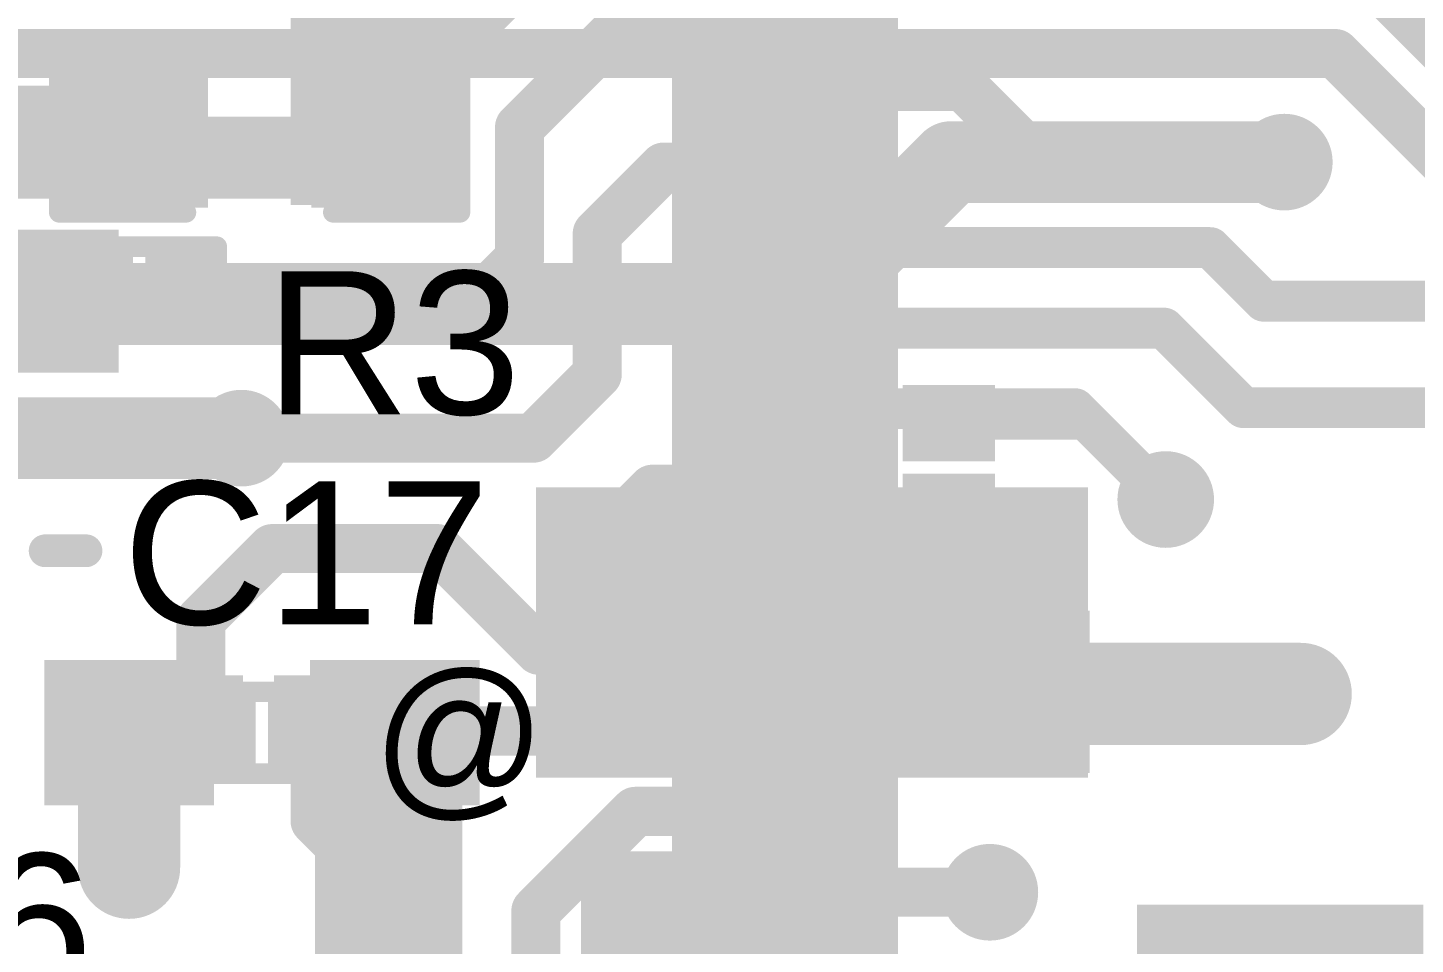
# Model space of a CAD drawing. Header units: millimetres. Extents: x -1.41 to 1.31, y -0.13 to 2.68.
# Drawn here: x -0.4842 to -0.145, y 0.9068 to 1.1308 of the extents above; entities that cross this region are included whole.
import ezdxf

# ---------------------------------------------------------------- set-up
doc = ezdxf.new("R2010")
doc.units = ezdxf.units.MM
doc.header["$MEASUREMENT"] = 0
for name, color, linetype in [('BottomLayer', 5, 'Continuous'), ('BottomPaste', 16, 'Continuous'), ('BottomSolder', 6, 'Continuous'), ('Mechanical2', 216, 'Continuous'), ('TopLayer', 1, 'Continuous'), ('TopOverlay', 2, 'Continuous'), ('TopPaste', 8, 'Continuous'), ('TopSolder', 216, 'Continuous'), ('ViaHoleLayer', 16, 'Continuous')]:
    doc.layers.add(name, color=color, linetype=linetype)
doc.styles.add('Arial', font='', dxfattribs={"height": 0.2})
doc.styles.get('Arial').set_extended_font_data('Arial')

# ---------------------------------------------------------------- blocks, each defined once
blk = doc.blocks.new('LQFP_100_6')
at = {"layer": 'TopLayer'}
for points in [[(-0.32874015, 0.0059055), (-0.28149605, 0.0059055), (-0.28149605, -0.0059055), (-0.32874015, -0.0059055)], [(-0.32874015, -0.0137795), (-0.28149605, -0.0137795), (-0.28149605, -0.0255905), (-0.32874015, -0.0255905)], [(-0.32874015, -0.0334646), (-0.28149605, -0.0334646), (-0.28149605, -0.0452756), (-0.32874015, -0.0452756)], [(-0.32874015, -0.0531496), (-0.28149605, -0.0531496), (-0.28149605, -0.0649606), (-0.32874015, -0.0649606)], [(-0.32874015, -0.0728346), (-0.28149605, -0.0728346), (-0.28149605, -0.0846456), (-0.32874015, -0.0846456)], [(-0.32874015, -0.0925197), (-0.28149605, -0.0925197), (-0.28149605, -0.1043307), (-0.32874015, -0.1043307)], [(-0.32874015, -0.1122047), (-0.28149605, -0.1122047), (-0.28149605, -0.1240157), (-0.32874015, -0.1240157)], [(-0.32874015, -0.1318898), (-0.28149605, -0.1318898), (-0.28149605, -0.1437008), (-0.32874015, -0.1437008)], [(-0.32874015, -0.1515748), (-0.28149605, -0.1515748), (-0.28149605, -0.1633858), (-0.32874015, -0.1633858)], [(-0.32874015, -0.1712598), (-0.28149605, -0.1712598), (-0.28149605, -0.1830708), (-0.32874015, -0.1830708)], [(-0.32874015, -0.1909448), (-0.28149605, -0.1909448), (-0.28149605, -0.2027558), (-0.32874015, -0.2027558)], [(-0.32874015, -0.2106299), (-0.28149605, -0.2106299), (-0.28149605, -0.2224409), (-0.32874015, -0.2224409)]]:
    blk.add_hatch(color=1, dxfattribs=at).paths.add_polyline_path(points)
at = {"layer": 'TopPaste'}
for points in [[(-0.32874015, 0.0059055), (-0.28149605, 0.0059055), (-0.28149605, -0.0059055), (-0.32874015, -0.0059055)], [(-0.32874015, -0.0137795), (-0.28149605, -0.0137795), (-0.28149605, -0.0255905), (-0.32874015, -0.0255905)], [(-0.32874015, -0.0334646), (-0.28149605, -0.0334646), (-0.28149605, -0.0452756), (-0.32874015, -0.0452756)], [(-0.32874015, -0.0531496), (-0.28149605, -0.0531496), (-0.28149605, -0.0649606), (-0.32874015, -0.0649606)], [(-0.32874015, -0.0728346), (-0.28149605, -0.0728346), (-0.28149605, -0.0846456), (-0.32874015, -0.0846456)], [(-0.32874015, -0.0925197), (-0.28149605, -0.0925197), (-0.28149605, -0.1043307), (-0.32874015, -0.1043307)], [(-0.32874015, -0.1122047), (-0.28149605, -0.1122047), (-0.28149605, -0.1240157), (-0.32874015, -0.1240157)], [(-0.32874015, -0.1318898), (-0.28149605, -0.1318898), (-0.28149605, -0.1437008), (-0.32874015, -0.1437008)], [(-0.32874015, -0.1515748), (-0.28149605, -0.1515748), (-0.28149605, -0.1633858), (-0.32874015, -0.1633858)], [(-0.32874015, -0.1712598), (-0.28149605, -0.1712598), (-0.28149605, -0.1830708), (-0.32874015, -0.1830708)], [(-0.32874015, -0.1909448), (-0.28149605, -0.1909448), (-0.28149605, -0.2027558), (-0.32874015, -0.2027558)], [(-0.32874015, -0.2106299), (-0.28149605, -0.2106299), (-0.28149605, -0.2224409), (-0.32874015, -0.2224409)]]:
    blk.add_hatch(color=8, dxfattribs=at).paths.add_polyline_path(points)
at = {"layer": 'TopSolder'}
for points in [[(-0.33274015, 0.0099055), (-0.27749605, 0.0099055), (-0.27749605, -0.0099055), (-0.33274015, -0.0099055)], [(-0.33274015, -0.0097795), (-0.27749605, -0.0097795), (-0.27749605, -0.0295905), (-0.33274015, -0.0295905)], [(-0.33274015, -0.0294646), (-0.27749605, -0.0294646), (-0.27749605, -0.0492756), (-0.33274015, -0.0492756)], [(-0.33274015, -0.0491496), (-0.27749605, -0.0491496), (-0.27749605, -0.0689606), (-0.33274015, -0.0689606)], [(-0.33274015, -0.0688346), (-0.27749605, -0.0688346), (-0.27749605, -0.0886456), (-0.33274015, -0.0886456)], [(-0.33274015, -0.0885197), (-0.27749605, -0.0885197), (-0.27749605, -0.1083307), (-0.33274015, -0.1083307)], [(-0.33274015, -0.1082047), (-0.27749605, -0.1082047), (-0.27749605, -0.1280157), (-0.33274015, -0.1280157)], [(-0.33274015, -0.1278898), (-0.27749605, -0.1278898), (-0.27749605, -0.1477008), (-0.33274015, -0.1477008)], [(-0.33274015, -0.1475748), (-0.27749605, -0.1475748), (-0.27749605, -0.1673858), (-0.33274015, -0.1673858)], [(-0.33274015, -0.1672598), (-0.27749605, -0.1672598), (-0.27749605, -0.1870708), (-0.33274015, -0.1870708)], [(-0.33274015, -0.1869448), (-0.27749605, -0.1869448), (-0.27749605, -0.2067558), (-0.33274015, -0.2067558)], [(-0.33274015, -0.2066299), (-0.27749605, -0.2066299), (-0.27749605, -0.2264409), (-0.33274015, -0.2264409)], [(-0.33274015, -0.226315), (-0.27749605, -0.226315), (-0.27749605, -0.246126), (-0.33274015, -0.246126)]]:
    blk.add_hatch(color=216, dxfattribs=at).paths.add_polyline_path(points)
blk = doc.blocks.new('R___0201_B_48')
at = {"layer": 'BottomLayer'}
for points in [[(-0.01614165, 0.00728345), (-0.00551175, 0.00728345), (-0.00551175, -0.00728345), (-0.01614165, -0.00728345)], [(0.00551185, 0.00728345), (0.01614175, 0.00728345), (0.01614175, -0.00728345), (0.00551185, -0.00728345)]]:
    blk.add_hatch(color=5, dxfattribs=at).paths.add_polyline_path(points)
at = {"layer": 'BottomPaste'}
for points in [[(-0.01614165, 0.00728345), (-0.00551175, 0.00728345), (-0.00551175, -0.00728345), (-0.01614165, -0.00728345)], [(0.00551185, 0.00728345), (0.01614175, 0.00728345), (0.01614175, -0.00728345), (0.00551185, -0.00728345)]]:
    blk.add_hatch(color=16, dxfattribs=at).paths.add_polyline_path(points)
at = {"layer": 'BottomSolder'}
for points in [[(-0.02014165, 0.01128345), (-0.00151175, 0.01128345), (-0.00151175, -0.01128345), (-0.02014165, -0.01128345)], [(0.00151185, 0.01128345), (0.02014175, 0.01128345), (0.02014175, -0.01128345), (0.00151185, -0.01128345)]]:
    blk.add_hatch(color=6, dxfattribs=at).paths.add_polyline_path(points)
blk = doc.blocks.new('R___0201_B_51')
at = {"layer": 'BottomLayer'}
for points in [[(-0.01614165, 0.00728345), (-0.00551175, 0.00728345), (-0.00551175, -0.00728345), (-0.01614165, -0.00728345)], [(0.00551185, 0.00728345), (0.01614175, 0.00728345), (0.01614175, -0.00728345), (0.00551185, -0.00728345)]]:
    blk.add_hatch(color=5, dxfattribs=at).paths.add_polyline_path(points)
at = {"layer": 'BottomPaste'}
for points in [[(-0.01614165, 0.00728345), (-0.00551175, 0.00728345), (-0.00551175, -0.00728345), (-0.01614165, -0.00728345)], [(0.00551185, 0.00728345), (0.01614175, 0.00728345), (0.01614175, -0.00728345), (0.00551185, -0.00728345)]]:
    blk.add_hatch(color=16, dxfattribs=at).paths.add_polyline_path(points)
at = {"layer": 'BottomSolder'}
for points in [[(-0.02014165, 0.01128345), (-0.00151175, 0.01128345), (-0.00151175, -0.01128345), (-0.02014165, -0.01128345)], [(0.00151185, 0.01128345), (0.02014175, 0.01128345), (0.02014175, -0.01128345), (0.00151185, -0.01128345)]]:
    blk.add_hatch(color=6, dxfattribs=at).paths.add_polyline_path(points)
blk = doc.blocks.new('R___0201_76')
at = {"layer": 'TopLayer'}
for points in [[(-0.01614165, 0.00728345), (-0.00551175, 0.00728345), (-0.00551175, -0.00728345), (-0.01614165, -0.00728345)], [(0.00551185, 0.00728345), (0.01614175, 0.00728345), (0.01614175, -0.00728345), (0.00551185, -0.00728345)]]:
    blk.add_hatch(color=1, dxfattribs=at).paths.add_polyline_path(points)
at = {"layer": 'TopPaste'}
for points in [[(-0.01614165, 0.00728345), (-0.00551175, 0.00728345), (-0.00551175, -0.00728345), (-0.01614165, -0.00728345)], [(0.00551185, 0.00728345), (0.01614175, 0.00728345), (0.01614175, -0.00728345), (0.00551185, -0.00728345)]]:
    blk.add_hatch(color=8, dxfattribs=at).paths.add_polyline_path(points)
at = {"layer": 'TopSolder'}
for points in [[(-0.02014165, 0.01128345), (-0.00151175, 0.01128345), (-0.00151175, -0.01128345), (-0.02014165, -0.01128345)], [(0.00151185, 0.01128345), (0.02014175, 0.01128345), (0.02014175, -0.01128345), (0.00151185, -0.01128345)]]:
    blk.add_hatch(color=216, dxfattribs=at).paths.add_polyline_path(points)
at = {"layer": 'TopOverlay', "const_width": 0.005}
for points in [[(0.019, 0.01), (-0.019, 0.01)], [(-0.019, 0.01), (-0.019, -0.01)], [(0.019, 0.01), (0.019, -0.01)], [(0.019, -0.01), (-0.019, -0.01)]]:
    blk.add_lwpolyline(points, dxfattribs=at)
at = {"layer": 'TopOverlay', "const_width": 0.0025}
for points in [[(-0.02025, 0.01, 1), (-0.01775, 0.01, 1)], [(-0.02025, 0.01, 1), (-0.01775, 0.01, 1)], [(0.01775, 0.01, 1), (0.02025, 0.01, 1)], [(0.01775, 0.01, 1), (0.02025, 0.01, 1)], [(-0.02025, -0.01, 1), (-0.01775, -0.01, 1)], [(-0.02025, -0.01, 1), (-0.01775, -0.01, 1)], [(0.01775, -0.01, 1), (0.02025, -0.01, 1)], [(0.01775, -0.01, 1), (0.02025, -0.01, 1)]]:
    blk.add_lwpolyline(points, format="xyb", close=True, dxfattribs=at)
blk = doc.blocks.new('R___0201_78')
at = {"layer": 'TopLayer'}
for points in [[(-0.01614165, 0.00728345), (-0.00551175, 0.00728345), (-0.00551175, -0.00728345), (-0.01614165, -0.00728345)], [(0.00551185, 0.00728345), (0.01614175, 0.00728345), (0.01614175, -0.00728345), (0.00551185, -0.00728345)]]:
    blk.add_hatch(color=1, dxfattribs=at).paths.add_polyline_path(points)
at = {"layer": 'TopPaste'}
for points in [[(-0.01614165, 0.00728345), (-0.00551175, 0.00728345), (-0.00551175, -0.00728345), (-0.01614165, -0.00728345)], [(0.00551185, 0.00728345), (0.01614175, 0.00728345), (0.01614175, -0.00728345), (0.00551185, -0.00728345)]]:
    blk.add_hatch(color=8, dxfattribs=at).paths.add_polyline_path(points)
at = {"layer": 'TopSolder'}
for points in [[(-0.02014165, 0.01128345), (-0.00151175, 0.01128345), (-0.00151175, -0.01128345), (-0.02014165, -0.01128345)], [(0.00151185, 0.01128345), (0.02014175, 0.01128345), (0.02014175, -0.01128345), (0.00151185, -0.01128345)]]:
    blk.add_hatch(color=216, dxfattribs=at).paths.add_polyline_path(points)
at = {"layer": 'TopOverlay', "const_width": 0.005}
for points in [[(-0.019, 0.01), (0.019, 0.01)], [(-0.019, -0.01), (-0.019, 0.01)], [(0.019, -0.01), (0.019, 0.01)], [(-0.019, -0.01), (0.019, -0.01)]]:
    blk.add_lwpolyline(points, dxfattribs=at)
at = {"layer": 'TopOverlay', "const_width": 0.0025}
for points in [[(-0.02025, 0.01, 1), (-0.01775, 0.01, 1)], [(-0.02025, 0.01, 1), (-0.01775, 0.01, 1)], [(0.01775, 0.01, 1), (0.02025, 0.01, 1)], [(0.01775, 0.01, 1), (0.02025, 0.01, 1)], [(-0.02025, -0.01, 1), (-0.01775, -0.01, 1)], [(-0.02025, -0.01, 1), (-0.01775, -0.01, 1)], [(0.01775, -0.01, 1), (0.02025, -0.01, 1)], [(0.01775, -0.01, 1), (0.02025, -0.01, 1)]]:
    blk.add_lwpolyline(points, format="xyb", close=True, dxfattribs=at)
blk = doc.blocks.new('IND_0603_B_79')
at = {"layer": 'BottomLayer'}
for points in [[(-0.0492126, 0.01377955), (-0.015748, 0.01377955), (-0.015748, -0.01377955), (-0.0492126, -0.01377955)], [(0.015748, 0.01377955), (0.0492126, 0.01377955), (0.0492126, -0.01377955), (0.015748, -0.01377955)]]:
    blk.add_hatch(color=5, dxfattribs=at).paths.add_polyline_path(points)
at = {"layer": 'BottomPaste'}
for points in [[(-0.0492126, 0.01377955), (-0.015748, 0.01377955), (-0.015748, -0.01377955), (-0.0492126, -0.01377955)], [(0.015748, 0.01377955), (0.0492126, 0.01377955), (0.0492126, -0.01377955), (0.015748, -0.01377955)]]:
    blk.add_hatch(color=16, dxfattribs=at).paths.add_polyline_path(points)
at = {"layer": 'BottomSolder'}
for points in [[(-0.0532126, 0.01777955), (-0.011748, 0.01777955), (-0.011748, -0.01777955), (-0.0532126, -0.01777955)], [(0.011748, 0.01777955), (0.0532126, 0.01777955), (0.0532126, -0.01777955), (0.011748, -0.01777955)]]:
    blk.add_hatch(color=6, dxfattribs=at).paths.add_polyline_path(points)
blk = doc.blocks.new('C___0603_90')
at = {"layer": 'TopLayer'}
for points in [[(-0.015, 0.0175), (-0.015, -0.0175), (-0.045, -0.0175), (-0.045, 0.0175)], [(0.045, 0.0175), (0.045, -0.0175), (0.015, -0.0175), (0.015, 0.0175)]]:
    blk.add_hatch(color=1, dxfattribs=at).paths.add_polyline_path(points)
at = {"layer": 'TopPaste'}
for points in [[(-0.015, 0.0175), (-0.015, -0.0175), (-0.045, -0.0175), (-0.045, 0.0175)], [(0.045, 0.0175), (0.045, -0.0175), (0.015, -0.0175), (0.015, 0.0175)]]:
    blk.add_hatch(color=8, dxfattribs=at).paths.add_polyline_path(points)
at = {"layer": 'TopSolder'}
for points in [[(-0.0126378, 0.0198622), (-0.0126378, -0.0198622), (-0.0473622, -0.0198622), (-0.0473622, 0.0198622)], [(0.0473622, 0.0198622), (0.0473622, -0.0198622), (0.0126378, -0.0198622), (0.0126378, 0.0198622)]]:
    blk.add_hatch(color=216, dxfattribs=at).paths.add_polyline_path(points)
at = {"layer": 'TopOverlay', "const_width": 0.005}
for points in [[(-0.049, -0.021), (-0.049, 0.021)], [(-0.049, 0.021), (-0.018, 0.021)], [(0.018, 0.021), (0.049, 0.021)], [(0.049, -0.021), (0.049, 0.021)], [(-0.049, -0.021), (-0.018, -0.021)], [(0.018, -0.021), (0.049, -0.021)]]:
    blk.add_lwpolyline(points, dxfattribs=at)
at = {"layer": 'TopOverlay', "const_width": 0.0025}
for points in [[(-0.05025, 0.021, 1), (-0.04775, 0.021, 1)], [(-0.05025, 0.021, 1), (-0.04775, 0.021, 1)], [(-0.01925, 0.021, 1), (-0.01675, 0.021, 1)], [(0.01675, 0.021, 1), (0.01925, 0.021, 1)], [(0.04775, 0.021, 1), (0.05025, 0.021, 1)], [(0.04775, 0.021, 1), (0.05025, 0.021, 1)], [(-0.05025, -0.021, 1), (-0.04775, -0.021, 1)], [(-0.05025, -0.021, 1), (-0.04775, -0.021, 1)], [(-0.01925, -0.021, 1), (-0.01675, -0.021, 1)], [(0.01675, -0.021, 1), (0.01925, -0.021, 1)], [(0.04775, -0.021, 1), (0.05025, -0.021, 1)], [(0.04775, -0.021, 1), (0.05025, -0.021, 1)]]:
    blk.add_lwpolyline(points, format="xyb", close=True, dxfattribs=at)
blk = doc.blocks.new('C__0603_B_94')
at = {"layer": 'BottomLayer'}
for points in [[(-0.045, -0.0175), (-0.045, 0.0175), (-0.015, 0.0175), (-0.015, -0.0175)], [(0.015, -0.0175), (0.015, 0.0175), (0.045, 0.0175), (0.045, -0.0175)]]:
    blk.add_hatch(color=5, dxfattribs=at).paths.add_polyline_path(points)
at = {"layer": 'BottomPaste'}
for points in [[(-0.045, -0.0175), (-0.045, 0.0175), (-0.015, 0.0175), (-0.015, -0.0175)], [(0.015, -0.0175), (0.015, 0.0175), (0.045, 0.0175), (0.045, -0.0175)]]:
    blk.add_hatch(color=16, dxfattribs=at).paths.add_polyline_path(points)
at = {"layer": 'BottomSolder'}
for points in [[(-0.0473622, -0.0198622), (-0.0473622, 0.0198622), (-0.0126378, 0.0198622), (-0.0126378, -0.0198622)], [(0.0126378, -0.0198622), (0.0126378, 0.0198622), (0.0473622, 0.0198622), (0.0473622, -0.0198622)]]:
    blk.add_hatch(color=6, dxfattribs=at).paths.add_polyline_path(points)
blk = doc.blocks.new('C__0603_B_100')
at = {"layer": 'BottomLayer'}
for points in [[(-0.045, -0.0175), (-0.045, 0.0175), (-0.015, 0.0175), (-0.015, -0.0175)], [(0.015, -0.0175), (0.015, 0.0175), (0.045, 0.0175), (0.045, -0.0175)]]:
    blk.add_hatch(color=5, dxfattribs=at).paths.add_polyline_path(points)
at = {"layer": 'BottomPaste'}
for points in [[(-0.045, -0.0175), (-0.045, 0.0175), (-0.015, 0.0175), (-0.015, -0.0175)], [(0.015, -0.0175), (0.015, 0.0175), (0.045, 0.0175), (0.045, -0.0175)]]:
    blk.add_hatch(color=16, dxfattribs=at).paths.add_polyline_path(points)
at = {"layer": 'BottomSolder'}
for points in [[(-0.0473622, -0.0198622), (-0.0473622, 0.0198622), (-0.0126378, 0.0198622), (-0.0126378, -0.0198622)], [(0.0126378, -0.0198622), (0.0126378, 0.0198622), (0.0473622, 0.0198622), (0.0473622, -0.0198622)]]:
    blk.add_hatch(color=6, dxfattribs=at).paths.add_polyline_path(points)

msp = doc.modelspace()

# ---------------------------------------------------------------- hatches: boundary and pattern name
at = {"layer": 'BottomLayer'}
h = msp.add_hatch(color=5, dxfattribs=at)
edge = h.paths.add_edge_path()
edge.add_arc((-0.4020551, 1.099717), 0.011811, 0, 360)
h = msp.add_hatch(color=5, dxfattribs=at)
edge = h.paths.add_edge_path()
edge.add_arc((-0.177, 1.098), 0.011811, 0, 360)
h = msp.add_hatch(color=5, dxfattribs=at)
edge = h.paths.add_edge_path()
edge.add_arc((-0.432, 1.030528), 0.011811, 0, 360)
h = msp.add_hatch(color=5, dxfattribs=at)
edge = h.paths.add_edge_path()
edge.add_arc((-0.206, 1.015528), 0.011811, 0, 360)
for points in [[(-0.36, 0.947528), (-0.285, 0.947528), (-0.285, 1.018528), (-0.36, 1.018528)], [(-0.272, 0.947528), (-0.225, 0.947528), (-0.225, 1.018528), (-0.272, 1.018528)], [(-0.414, 0.904), (-0.378, 0.904), (-0.378, 0.972528), (-0.414, 0.972528)], [(-0.349, 0.82), (-0.2988268, 0.82), (-0.2988268, 0.929528), (-0.349, 0.929528)], [(-0.213, 0.868528), (-0.143, 0.868528), (-0.143, 0.916528), (-0.213, 0.916528)]]:
    msp.add_hatch(color=5, dxfattribs=at).paths.add_polyline_path(points)
h = msp.add_hatch(color=5, dxfattribs=at)
edge = h.paths.add_edge_path()
edge.add_arc((-0.345, 1.004528), 0.011811, 0, 360)
h = msp.add_hatch(color=5, dxfattribs=at)
edge = h.paths.add_edge_path()
edge.add_arc((-0.241, 0.9983626), 0.011811, 0, 360)
h = msp.add_hatch(color=5, dxfattribs=at)
edge = h.paths.add_edge_path()
edge.add_arc((-0.173, 0.968), 0.011811, 0, 360)
h = msp.add_hatch(color=5, dxfattribs=at)
edge = h.paths.add_edge_path()
edge.add_arc((-0.4594821, 0.925528), 0.011811, 0, 360)
h = msp.add_hatch(color=5, dxfattribs=at)
edge = h.paths.add_edge_path()
edge.add_arc((-0.397, 0.92), 0.011811, 0, 360)
h = msp.add_hatch(color=5, dxfattribs=at)
edge = h.paths.add_edge_path()
edge.add_arc((-0.249, 0.919528), 0.011811, 0, 360)
at = {"layer": 'BottomSolder'}
h = msp.add_hatch(color=6, dxfattribs=at)
edge = h.paths.add_edge_path()
edge.add_arc((-0.173, 0.968), 0.0099055, 0, 360)
at = {"layer": 'TopLayer'}
for points in [[(-0.42, 1.087528), (-0.377, 1.087528), (-0.377, 1.134528), (-0.42, 1.134528)], [(-0.529, 1.046528), (-0.462, 1.046528), (-0.462, 1.081528), (-0.529, 1.081528)], [(-0.4516535, 0.948528), (-0.4316535, 0.948528), (-0.4316535, 0.972528), (-0.4516535, 0.972528)], [(-0.424, 0.948528), (-0.404, 0.948528), (-0.404, 0.972528), (-0.424, 0.972528)]]:
    msp.add_hatch(color=1, dxfattribs=at).paths.add_polyline_path(points)
h = msp.add_hatch(color=1, dxfattribs=at)
edge = h.paths.add_edge_path()
edge.add_arc((-0.4020551, 1.099717), 0.011811, 0, 360)
h = msp.add_hatch(color=1, dxfattribs=at)
edge = h.paths.add_edge_path()
edge.add_arc((-0.177, 1.098), 0.011811, 0, 360)
h = msp.add_hatch(color=1, dxfattribs=at)
edge = h.paths.add_edge_path()
edge.add_arc((-0.432, 1.030528), 0.011811, 0, 360)
h = msp.add_hatch(color=1, dxfattribs=at)
edge = h.paths.add_edge_path()
edge.add_arc((-0.206, 1.015528), 0.011811, 0, 360)
h = msp.add_hatch(color=1, dxfattribs=at)
edge = h.paths.add_edge_path()
edge.add_arc((-0.345, 1.004528), 0.011811, 0, 360)
h = msp.add_hatch(color=1, dxfattribs=at)
edge = h.paths.add_edge_path()
edge.add_arc((-0.241, 0.9983626), 0.011811, 0, 360)
h = msp.add_hatch(color=1, dxfattribs=at)
edge = h.paths.add_edge_path()
edge.add_arc((-0.173, 0.968), 0.011811, 0, 360)
h = msp.add_hatch(color=1, dxfattribs=at)
edge = h.paths.add_edge_path()
edge.add_arc((-0.4594821, 0.925528), 0.011811, 0, 360)
h = msp.add_hatch(color=1, dxfattribs=at)
edge = h.paths.add_edge_path()
edge.add_arc((-0.397, 0.92), 0.011811, 0, 360)
h = msp.add_hatch(color=1, dxfattribs=at)
edge = h.paths.add_edge_path()
edge.add_arc((-0.249, 0.919528), 0.011811, 0, 360)
at = {"layer": 'TopSolder'}
h = msp.add_hatch(color=216, dxfattribs=at)
edge = h.paths.add_edge_path()
edge.add_arc((-0.173, 0.968), 0.0099055, 0, 360)
at = {"layer": 'ViaHoleLayer'}
h = msp.add_hatch(color=16, dxfattribs=at)
edge = h.paths.add_edge_path()
edge.add_arc((-0.4020551, 1.099717), 0.0059055, 0, 360)
h = msp.add_hatch(color=16, dxfattribs=at)
edge = h.paths.add_edge_path()
edge.add_arc((-0.177, 1.098), 0.0059055, 0, 360)
h = msp.add_hatch(color=16, dxfattribs=at)
edge = h.paths.add_edge_path()
edge.add_arc((-0.432, 1.030528), 0.0059055, 0, 360)
h = msp.add_hatch(color=16, dxfattribs=at)
edge = h.paths.add_edge_path()
edge.add_arc((-0.206, 1.015528), 0.0059055, 0, 360)
h = msp.add_hatch(color=16, dxfattribs=at)
edge = h.paths.add_edge_path()
edge.add_arc((-0.345, 1.004528), 0.0059055, 0, 360)
h = msp.add_hatch(color=16, dxfattribs=at)
edge = h.paths.add_edge_path()
edge.add_arc((-0.241, 0.9983626), 0.0059055, 0, 360)
h = msp.add_hatch(color=16, dxfattribs=at)
edge = h.paths.add_edge_path()
edge.add_arc((-0.173, 0.968), 0.0059055, 0, 360)
h = msp.add_hatch(color=16, dxfattribs=at)
edge = h.paths.add_edge_path()
edge.add_arc((-0.4594821, 0.925528), 0.0059055, 0, 360)
h = msp.add_hatch(color=16, dxfattribs=at)
edge = h.paths.add_edge_path()
edge.add_arc((-0.397, 0.92), 0.0059055, 0, 360)
h = msp.add_hatch(color=16, dxfattribs=at)
edge = h.paths.add_edge_path()
edge.add_arc((-0.249, 0.919528), 0.0059055, 0, 360)

# ---------------------------------------------------------------- linework, layer by layer
at = {"layer": 'BottomLayer'}
for points, const_width in [([(-0.156528, 1.143528), (-0.0924252, 1.0794252)], 0.012), ([(-0.7163979, 1.124528), (-0.164528, 1.124528)], 0.012), ([(-0.164528, 1.124528), (-0.12, 1.08)], 0.012), ([(-0.4027011, 1.099071), (-0.4020551, 1.099717)], 0.02), ([(-0.708, 1.099071), (-0.4027011, 1.099071)], 0.02), ([(-0.2931372, 1.0633357), (-0.2584729, 1.098)], 0.02), ([(-0.2584729, 1.098), (-0.177, 1.098)], 0.02), ([(-0.9868077, 1.0633357), (-0.2931372, 1.0633357)], 0.02), ([(-0.992, 1.030528), (-0.432, 1.030528)], 0.02), ([(-0.259, 1.0341815), (-0.2246535, 1.0341815)], 0.008), ([(-0.2246535, 1.0341815), (-0.206, 1.015528)], 0.008), ([(-0.242, 0.968528), (-0.241472, 0.968)], 0.025), ([(-0.241472, 0.968), (-0.173, 0.968)], 0.025), ([(-0.4594821, 0.925528), (-0.4594821, 0.9585246)], 0.025), ([(-0.397, 0.9560461), (-0.3945215, 0.9585246)], 0.025), ([(-0.284, 0.919528), (-0.248, 0.919528)], 0.012)]:
    msp.add_lwpolyline(points, dxfattribs=dict(at, const_width=const_width))
for points, const_width in [([(-0.167528, 1.124528, 1), (-0.161528, 1.124528, 1)], 0.006), ([(-0.167528, 1.124528, 1), (-0.161528, 1.124528, 1)], 0.006), ([(-0.4070551, 1.099717, 1), (-0.3970551, 1.099717, 1)], 0.01), ([(-0.4077011, 1.099071, 1), (-0.3977011, 1.099071, 1)], 0.01), ([(-0.4077011, 1.099071, 1), (-0.3977011, 1.099071, 1)], 0.01), ([(-0.2634729, 1.098, 1), (-0.2534729, 1.098, 1)], 0.01), ([(-0.2634729, 1.098, 1), (-0.2534729, 1.098, 1)], 0.01), ([(-0.182, 1.098, 1), (-0.172, 1.098, 1)], 0.01), ([(-0.2981372, 1.0633357, 1), (-0.2881372, 1.0633357, 1)], 0.01), ([(-0.2981372, 1.0633357, 1), (-0.2881372, 1.0633357, 1)], 0.01), ([(-0.437, 1.030528, 1), (-0.427, 1.030528, 1)], 0.01), ([(-0.261, 1.0341815, 1), (-0.257, 1.0341815, 1)], 0.004), ([(-0.2266535, 1.0341815, 1), (-0.2226535, 1.0341815, 1)], 0.004), ([(-0.2266535, 1.0341815, 1), (-0.2226535, 1.0341815, 1)], 0.004), ([(-0.208, 1.015528, 1), (-0.204, 1.015528, 1)], 0.004), ([(-0.24825, 0.968528, 1), (-0.23575, 0.968528, 1)], 0.0125), ([(-0.247722, 0.968, 1), (-0.235222, 0.968, 1)], 0.0125), ([(-0.247722, 0.968, 1), (-0.235222, 0.968, 1)], 0.0125), ([(-0.17925, 0.968, 1), (-0.16675, 0.968, 1)], 0.0125), ([(-0.4657321, 0.9585246, 1), (-0.4532321, 0.9585246, 1)], 0.0125), ([(-0.4007715, 0.9585246, 1), (-0.3882715, 0.9585246, 1)], 0.0125), ([(-0.40325, 0.9560461, 1), (-0.39075, 0.9560461, 1)], 0.0125), ([(-0.4657321, 0.925528, 1), (-0.4532321, 0.925528, 1)], 0.0125), ([(-0.287, 0.919528, 1), (-0.281, 0.919528, 1)], 0.006), ([(-0.251, 0.919528, 1), (-0.245, 0.919528, 1)], 0.006)]:
    msp.add_lwpolyline(points, format="xyb", close=True, dxfattribs=dict(at, const_width=const_width))
at = {"layer": 'Mechanical2', "const_width": 0.015}
msp.add_lwpolyline([(1.304531, 0.7779402, -5.376896980783756), (1.3038379, 1.7829146)], format="xyb", dxfattribs=at)
at = {"layer": 'TopLayer'}
for points, const_width in [([(-0.388555, 1.1182131), (-0.3509251, 1.155843)], 0.012), ([(-0.364, 1.106528), (-0.3343701, 1.1361579)], 0.012), ([(-0.3343701, 1.1361579), (-0.2991181, 1.1361579)], 0.012), ([(-0.39762, 1.1091482), (-0.3885551, 1.1182131)], 0.012), ([(-0.3885551, 1.1182131), (-0.388555, 1.1182131)], 0.012), ([(-0.2991181, 1.1164729), (-0.2554729, 1.1164729)], 0.012), ([(-0.2554729, 1.1164729), (-0.237, 1.098)], 0.012), ([(-0.5371848, 1.1067131), (-0.4575551, 1.1067131)], 0.02), ([(-0.39762, 1.1041521), (-0.39762, 1.1091482)], 0.012), ([(-0.3975551, 1.1067131), (-0.3975551, 1.1090832)], 0.012), ([(-0.4020551, 1.099717), (-0.39762, 1.1041521)], 0.012), ([(-0.364, 1.0743652), (-0.364, 1.106528)], 0.012), ([(-0.345, 1.080528), (-0.3287402, 1.0967878)], 0.012), ([(-0.3287402, 1.0967878), (-0.2991181, 1.0967878)], 0.012), ([(-0.237, 1.098), (-0.177, 1.098)], 0.012), ([(-0.345, 1.0461433), (-0.345, 1.080528)], 0.012), ([(-0.3710295, 1.0673357), (-0.364, 1.0743652)], 0.012), ([(-0.2991181, 1.0771028), (-0.1951027, 1.0771028)], 0.01), ([(-0.1951027, 1.0771028), (-0.1819999, 1.064)], 0.01), ([(-0.4455073, 1.0673357), (-0.3710295, 1.0673357)], 0.012), ([(-0.1819999, 1.064), (0.02, 1.064)], 0.01), ([(-0.2991181, 1.0574178), (-0.2064177, 1.0574178)], 0.01), ([(-0.2064177, 1.0574178), (-0.1869839, 1.037984)], 0.01), ([(-0.3606153, 1.030528), (-0.345, 1.0461433)], 0.012), ([(-0.2991181, 1.0377327), (-0.2282047, 1.0377327)], 0.01), ([(-0.2282047, 1.0377327), (-0.206, 1.015528)], 0.01), ([(-0.1869839, 1.037984), (0.046456, 1.037984)], 0.01), ([(-0.432, 1.030528), (-0.3606153, 1.030528)], 0.012), ([(-0.345, 1.004528), (-0.3314803, 1.0180477)], 0.012), ([(-0.3314803, 1.0180477), (-0.2991181, 1.0180477)], 0.012), ([(-0.4419133, 0.9860867), (-0.424472, 1.003528)], 0.012), ([(-0.424472, 1.003528), (-0.384088, 1.003528)], 0.012), ([(-0.384088, 1.003528), (-0.3592376, 0.9786776)], 0.012), ([(-0.2991181, 0.9983626), (-0.241, 0.9983626)], 0.012), ([(-0.4419133, 0.9626146), (-0.4419133, 0.9860867)], 0.012), ([(-0.3592376, 0.9786776), (-0.2991181, 0.9786776)], 0.012), ([(-0.4419133, 0.9626146), (-0.4378267, 0.958528)], 0.012), ([(-0.4161732, 0.958528), (-0.4157558, 0.9589454)], 0.012), ([(-0.4157558, 0.9589454), (-0.2991653, 0.9589454)], 0.012), ([(-0.2991653, 0.9589454), (-0.2991181, 0.9589926)], 0.012), ([(-0.414, 0.9370001), (-0.414, 0.9563548)], 0.012), ([(-0.36, 0.915), (-0.3356924, 0.9393076)], 0.012), ([(-0.3356924, 0.9393076), (-0.2991181, 0.9393076)], 0.012), ([(-0.414, 0.9370001), (-0.397, 0.9200001)], 0.012), ([(-0.2991181, 0.9196225), (-0.2990709, 0.9195753)], 0.012), ([(-0.2990709, 0.9195753), (-0.2490473, 0.9195753)], 0.012), ([(-0.2490473, 0.9195753), (-0.249, 0.919528)], 0.012), ([(-0.36, 0.791), (-0.36, 0.915)], 0.012)]:
    msp.add_lwpolyline(points, dxfattribs=dict(at, const_width=const_width))
for points, const_width in [([(-0.3373701, 1.1361579, 1), (-0.3313701, 1.1361579, 1)], 0.006), ([(-0.3373701, 1.1361579, 1), (-0.3313701, 1.1361579, 1)], 0.006), ([(-0.3021181, 1.1361579, 1), (-0.2961181, 1.1361579, 1)], 0.006), ([(-0.3915551, 1.1182131, 1), (-0.3855551, 1.1182131, 1)], 0.006), ([(-0.3915551, 1.1182131, 1), (-0.3855551, 1.1182131, 1)], 0.006), ([(-0.391555, 1.1182131, 1), (-0.385555, 1.1182131, 1)], 0.006), ([(-0.391555, 1.1182131, 1), (-0.385555, 1.1182131, 1)], 0.006), ([(-0.3021181, 1.1164729, 1), (-0.2961181, 1.1164729, 1)], 0.006), ([(-0.2584729, 1.1164729, 1), (-0.2524729, 1.1164729, 1)], 0.006), ([(-0.2584729, 1.1164729, 1), (-0.2524729, 1.1164729, 1)], 0.006), ([(-0.4625551, 1.1067131, 1), (-0.4525551, 1.1067131, 1)], 0.01), ([(-0.40062, 1.1091482, 1), (-0.39462, 1.1091482, 1)], 0.006), ([(-0.40062, 1.1091482, 1), (-0.39462, 1.1091482, 1)], 0.006), ([(-0.4005551, 1.1090832, 1), (-0.3945551, 1.1090832, 1)], 0.006), ([(-0.40062, 1.1041521, 1), (-0.39462, 1.1041521, 1)], 0.006), ([(-0.40062, 1.1041521, 1), (-0.39462, 1.1041521, 1)], 0.006), ([(-0.4005551, 1.1067131, 1), (-0.3945551, 1.1067131, 1)], 0.006), ([(-0.367, 1.106528, 1), (-0.361, 1.106528, 1)], 0.006), ([(-0.367, 1.106528, 1), (-0.361, 1.106528, 1)], 0.006), ([(-0.4050551, 1.099717, 1), (-0.3990551, 1.099717, 1)], 0.006), ([(-0.3317402, 1.0967878, 1), (-0.3257402, 1.0967878, 1)], 0.006), ([(-0.3317402, 1.0967878, 1), (-0.3257402, 1.0967878, 1)], 0.006), ([(-0.3021181, 1.0967878, 1), (-0.2961181, 1.0967878, 1)], 0.006), ([(-0.24, 1.098, 1), (-0.234, 1.098, 1)], 0.006), ([(-0.24, 1.098, 1), (-0.234, 1.098, 1)], 0.006), ([(-0.18, 1.098, 1), (-0.174, 1.098, 1)], 0.006), ([(-0.348, 1.080528, 1), (-0.342, 1.080528, 1)], 0.006), ([(-0.348, 1.080528, 1), (-0.342, 1.080528, 1)], 0.006), ([(-0.367, 1.0743652, 1), (-0.361, 1.0743652, 1)], 0.006), ([(-0.367, 1.0743652, 1), (-0.361, 1.0743652, 1)], 0.006), ([(-0.3016181, 1.0771028, 1), (-0.2966181, 1.0771028, 1)], 0.005), ([(-0.1976027, 1.0771028, 1), (-0.1926027, 1.0771028, 1)], 0.005), ([(-0.1976027, 1.0771028, 1), (-0.1926027, 1.0771028, 1)], 0.005), ([(-0.4485073, 1.0673357, 1), (-0.4425073, 1.0673357, 1)], 0.006), ([(-0.3740295, 1.0673357, 1), (-0.3680295, 1.0673357, 1)], 0.006), ([(-0.3740295, 1.0673357, 1), (-0.3680295, 1.0673357, 1)], 0.006), ([(-0.1844999, 1.064, 1), (-0.1794999, 1.064, 1)], 0.005), ([(-0.1844999, 1.064, 1), (-0.1794999, 1.064, 1)], 0.005), ([(-0.3016181, 1.0574178, 1), (-0.2966181, 1.0574178, 1)], 0.005), ([(-0.2089177, 1.0574178, 1), (-0.2039177, 1.0574178, 1)], 0.005), ([(-0.2089177, 1.0574178, 1), (-0.2039177, 1.0574178, 1)], 0.005), ([(-0.348, 1.0461433, 1), (-0.342, 1.0461433, 1)], 0.006), ([(-0.348, 1.0461433, 1), (-0.342, 1.0461433, 1)], 0.006), ([(-0.3016181, 1.0377327, 1), (-0.2966181, 1.0377327, 1)], 0.005), ([(-0.2307047, 1.0377327, 1), (-0.2257047, 1.0377327, 1)], 0.005), ([(-0.2307047, 1.0377327, 1), (-0.2257047, 1.0377327, 1)], 0.005), ([(-0.1894839, 1.037984, 1), (-0.1844839, 1.037984, 1)], 0.005), ([(-0.1894839, 1.037984, 1), (-0.1844839, 1.037984, 1)], 0.005), ([(-0.435, 1.030528, 1), (-0.429, 1.030528, 1)], 0.006), ([(-0.3636153, 1.030528, 1), (-0.3576153, 1.030528, 1)], 0.006), ([(-0.3636153, 1.030528, 1), (-0.3576153, 1.030528, 1)], 0.006), ([(-0.3344803, 1.0180477, 1), (-0.3284803, 1.0180477, 1)], 0.006), ([(-0.3344803, 1.0180477, 1), (-0.3284803, 1.0180477, 1)], 0.006), ([(-0.3021181, 1.0180477, 1), (-0.2961181, 1.0180477, 1)], 0.006), ([(-0.2085, 1.015528, 1), (-0.2035, 1.015528, 1)], 0.005), ([(-0.427472, 1.003528, 1), (-0.421472, 1.003528, 1)], 0.006), ([(-0.427472, 1.003528, 1), (-0.421472, 1.003528, 1)], 0.006), ([(-0.387088, 1.003528, 1), (-0.381088, 1.003528, 1)], 0.006), ([(-0.387088, 1.003528, 1), (-0.381088, 1.003528, 1)], 0.006), ([(-0.348, 1.004528, 1), (-0.342, 1.004528, 1)], 0.006), ([(-0.3021181, 0.9983626, 1), (-0.2961181, 0.9983626, 1)], 0.006), ([(-0.244, 0.9983626, 1), (-0.238, 0.9983626, 1)], 0.006), ([(-0.4449133, 0.9860867, 1), (-0.4389133, 0.9860867, 1)], 0.006), ([(-0.4449133, 0.9860867, 1), (-0.4389133, 0.9860867, 1)], 0.006), ([(-0.3622376, 0.9786776, 1), (-0.3562376, 0.9786776, 1)], 0.006), ([(-0.3622376, 0.9786776, 1), (-0.3562376, 0.9786776, 1)], 0.006), ([(-0.3021181, 0.9786776, 1), (-0.2961181, 0.9786776, 1)], 0.006), ([(-0.4449133, 0.9626146, 1), (-0.4389133, 0.9626146, 1)], 0.006), ([(-0.4449133, 0.9626146, 1), (-0.4389133, 0.9626146, 1)], 0.006), ([(-0.4408267, 0.958528, 1), (-0.4348267, 0.958528, 1)], 0.006), ([(-0.4191732, 0.958528, 1), (-0.4131732, 0.958528, 1)], 0.006), ([(-0.4187558, 0.9589454, 1), (-0.4127558, 0.9589454, 1)], 0.006), ([(-0.4187558, 0.9589454, 1), (-0.4127558, 0.9589454, 1)], 0.006), ([(-0.3021653, 0.9589454, 1), (-0.2961653, 0.9589454, 1)], 0.006), ([(-0.3021653, 0.9589454, 1), (-0.2961653, 0.9589454, 1)], 0.006), ([(-0.3021181, 0.9589926, 1), (-0.2961181, 0.9589926, 1)], 0.006), ([(-0.417, 0.9563548, 1), (-0.411, 0.9563548, 1)], 0.006), ([(-0.3386924, 0.9393076, 1), (-0.3326924, 0.9393076, 1)], 0.006), ([(-0.3386924, 0.9393076, 1), (-0.3326924, 0.9393076, 1)], 0.006), ([(-0.3021181, 0.9393076, 1), (-0.2961181, 0.9393076, 1)], 0.006), ([(-0.417, 0.9370001, 1), (-0.411, 0.9370001, 1)], 0.006), ([(-0.417, 0.9370001, 1), (-0.411, 0.9370001, 1)], 0.006), ([(-0.4, 0.9200001, 1), (-0.394, 0.9200001, 1)], 0.006), ([(-0.3021181, 0.9196225, 1), (-0.2961181, 0.9196225, 1)], 0.006), ([(-0.3020709, 0.9195753, 1), (-0.2960709, 0.9195753, 1)], 0.006), ([(-0.3020709, 0.9195753, 1), (-0.2960709, 0.9195753, 1)], 0.006), ([(-0.2520473, 0.9195753, 1), (-0.2460473, 0.9195753, 1)], 0.006), ([(-0.2520473, 0.9195753, 1), (-0.2460473, 0.9195753, 1)], 0.006), ([(-0.252, 0.919528, 1), (-0.246, 0.919528, 1)], 0.006), ([(-0.363, 0.915, 1), (-0.357, 0.915, 1)], 0.006), ([(-0.363, 0.915, 1), (-0.357, 0.915, 1)], 0.006)]:
    msp.add_lwpolyline(points, format="xyb", close=True, dxfattribs=dict(at, const_width=const_width))
at = {"layer": 'TopOverlay', "const_width": 0.008}
for points in [[(-0.495, 1.118), (-0.485, 1.108)], [(-0.528, 1.108), (-0.486, 1.108)], [(-0.495, 1.098), (-0.485, 1.108)], [(-0.48, 1.003), (-0.47, 1.003)]]:
    msp.add_lwpolyline(points, dxfattribs=at)
at = {"layer": 'TopOverlay', "const_width": 0.004}
for points in [[(-0.488, 1.108, 1), (-0.484, 1.108, 1)], [(-0.487, 1.108, 1), (-0.483, 1.108, 1)], [(-0.487, 1.108, 1), (-0.483, 1.108, 1)], [(-0.482, 1.003, 1), (-0.478, 1.003, 1)], [(-0.472, 1.003, 1), (-0.468, 1.003, 1)]]:
    msp.add_lwpolyline(points, format="xyb", close=True, dxfattribs=at)

# ---------------------------------------------------------------- block references
for name, p in [('LQFP_100_6', (0.006, 1.1361579)), ('C___0603_90', (-0.4275551, 1.1067131)), ('C__0603_B_94', (-0.272, 0.968528)), ('IND_0603_B_79', (-0.4270018, 0.9585246)), ('R___0201_78', (-0.427, 0.958528)), ('R___0201_B_51', (-0.2958268, 0.919528))]:
    msp.add_blockref(name, p)
for name, p, rotation in [('R___0201_76', (-0.457019, 1.0673357), 180), ('R___0201_B_48', (-0.259, 1.0233547), 90), ('C__0603_B_100', (-0.192, 0.8611579), 90)]:
    msp.add_blockref(name, p, dxfattribs=dict(rotation=rotation))

# ---------------------------------------------------------------- texts
at = {"layer": 'TopOverlay', "style": 'Arial'}
for s, p in [('R3', (-0.4261923, 1.0363357)), ('C17', (-0.461, 0.985)), ('C16', (-0.558, 0.894))]:
    msp.add_text(s, height=0.035, dxfattribs=at).set_placement(p)
msp.add_text('@', height=0.03, rotation=360, dxfattribs=at).set_placement((-0.4, 0.943))

doc.saveas('drawing.dxf')
